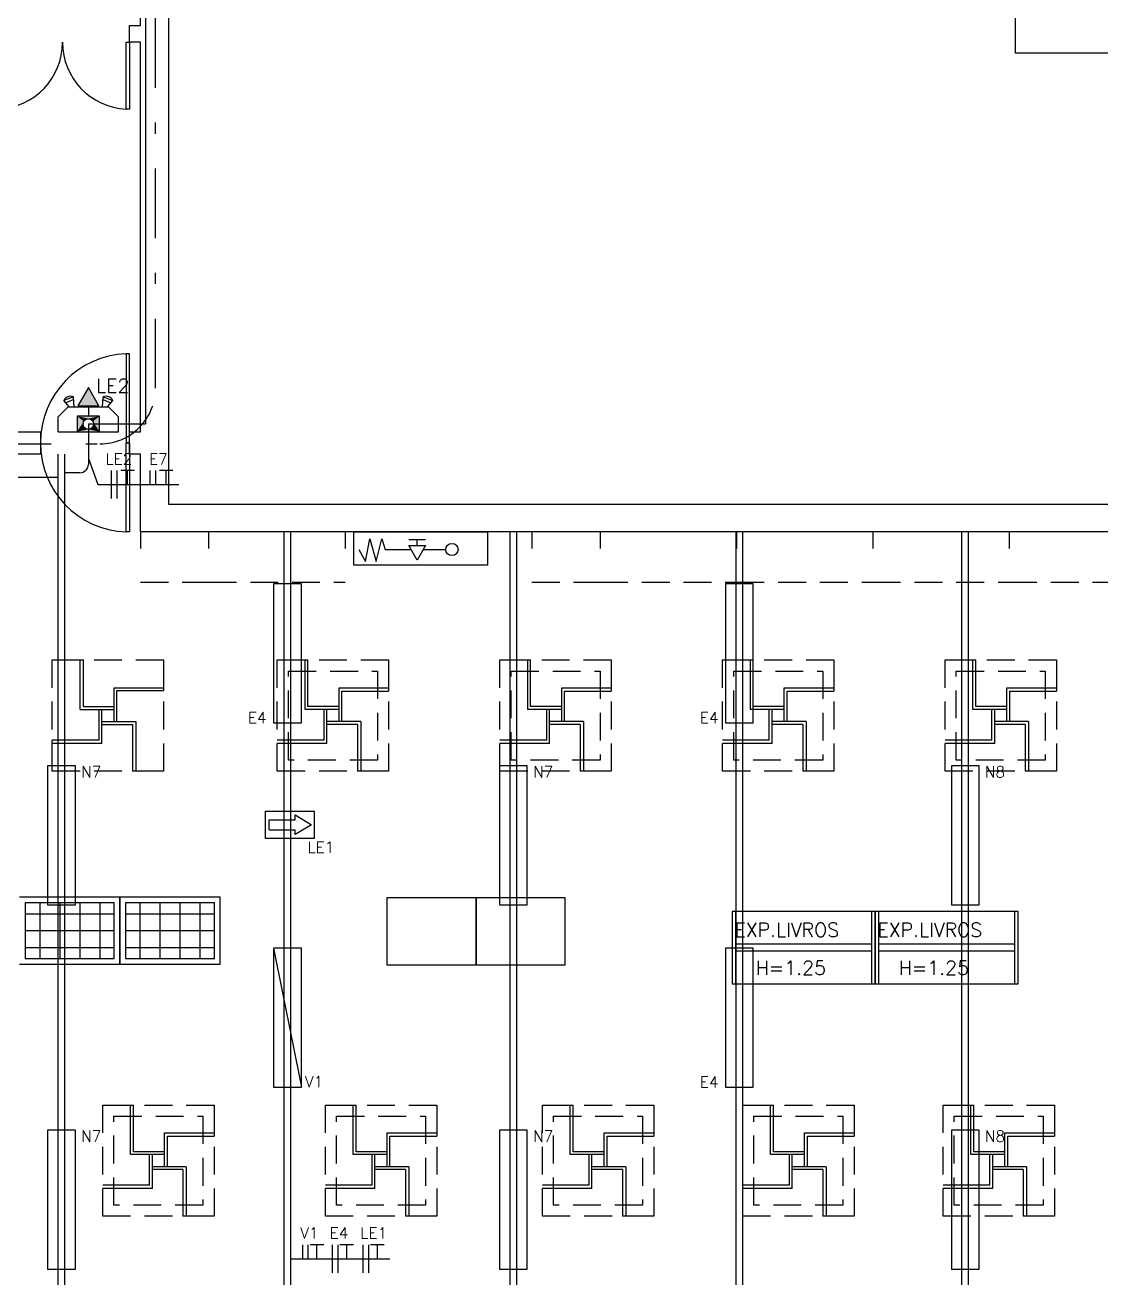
# Model space of a CAD drawing. Header units: metres. Extents: x -367 to 368, y -238 to 226.
# Drawn here: x 242.96 to 252.62, y 203.95 to 215.2 of the extents above; entities that cross this region are included whole.
import ezdxf
from ezdxf.enums import TextEntityAlignment as Align

# ---------------------------------------------------------------- set-up
doc = ezdxf.new("R2010")
doc.units = ezdxf.units.M
for name, pattern in [('BUR_BASE_R00$0$LA_BUR_CORTECC_R00$0$DASHDOT2', [0.5, 0.25, -0.125, 0, -0.125]), ('CONTINOUS', [0]), ('CONTINU', [0]), ('LA_BAU_BASES GERAIS_R00$0$LA_BAU_MERC_R01$0$HIDDEN', [0.375, 0.25, -0.125])]:
    doc.linetypes.add(name, pattern=pattern)
for name, color, linetype in [('A-SIMBELET', 10, 'Continuous'), ('ELE-ELÉTRICA', 160, 'Continuous'), ('FOLHA', 2, 'Continuous'), ('INCENDIO', 10, 'CONTINOUS'), ('LA_BAU_BASES GERAIS_R00$0$base', 253, 'Continuous'), ('LA_BAU_LUM TÉRREO_R02$0$ARQ-HAC-251', 251, 'Continuous'), ('LA_BAU_LUM TÉRREO_R02$0$ARQ-LUM', 2, 'Continuous')]:
    doc.layers.add(name, color=color, linetype=linetype)
doc.styles.add('LA_BAU_BASES GERAIS_R00$0$LA_BAU_MERC_R01$0$R40-125-RS', font='romans.shx', dxfattribs={"height": 0.1248})
doc.styles.add('LA_BAU_BASES GERAIS_R00$0$LA_BAU_MERC_R01$0$RS80', font='ROMANS', dxfattribs={"height": 0.18})
doc.styles.add('LA_BAU_BASES GERAIS_R00$0$R60-125-RS', font='romans.shx', dxfattribs={"height": 0.19})
doc.styles.add('LA_BAU_BASES GERAIS_R00$0$R80-100-RS', font='romans.shx', dxfattribs={"height": 0.203})
doc.styles.get("Standard").update_dxf_attribs({"font": 'romans.shx'})

# ---------------------------------------------------------------- blocks, each defined once
blk = doc.blocks.new('LA_BAU_BASES GERAIS_R00$0$LA_BAU_ALVENARIA TÉRREO_R01')
at = {"layer": 'LA_BAU_BASES GERAIS_R00$0$base', "linetype": 'Continuous'}
for p, q in [((244.245, 222.42), (244.245, 210.9)), ((243.995, 215.2), (243.995, 219.13)), ((243.895, 215.05), (243.895, 215.2)), ((243.895, 215.2), (243.995, 215.2)), ((243.995, 215.05), (243.895, 215.05)), ((243.995, 211.55), (243.995, 215.05)), ((242.595, 211.55), (243.095, 211.55)), ((243.095, 211.55), (243.095, 211.35)), ((243.895, 211.35), (243.895, 211.55)), ((243.895, 211.55), (243.995, 211.55)), ((243.095, 211.35), (237.6, 211.35)), ((243.995, 211.35), (243.895, 211.35)), ((243.995, 210.65), (243.995, 211.35)), ((244.245, 210.9), (267.681, 210.9)), ((255.305, 210.65), (243.995, 210.65)), ((246.017, 210.385), (246.054, 210.587)), ((246.054, 210.587), (246.113, 210.385)), ((246.113, 210.385), (246.162, 210.587)), ((246.162, 210.587), (246.193, 210.492)), ((246.405, 210.582), (246.556, 210.582)), ((246.481, 210.527), (246.481, 210.582)), ((245.956, 210.491), (246.017, 210.385)), ((246.193, 210.492), (246.426, 210.492)), ((246.536, 210.492), (246.739, 210.492))]:
    blk.add_line(p, q, dxfattribs=at)
for points in [[(243.895, 214.45), (243.865, 214.45), (243.865, 215.05), (243.895, 215.05)], [(245.912, 210.35), (245.912, 210.65), (247.112, 210.65), (247.112, 210.35)], [(246.405, 210.527), (246.556, 210.527), (246.481, 210.396)]]:
    blk.add_lwpolyline(points, close=True, dxfattribs=at)
for points in [[(243.895, 211.45), (243.865, 211.45), (243.895, 211.45), (243.895, 212.25), (243.865, 212.25), (243.865, 211.45)], [(243.895, 211.45), (243.865, 211.45), (243.895, 211.45), (243.895, 210.65), (243.865, 210.65), (243.865, 211.45)]]:
    blk.add_lwpolyline(points, dxfattribs=at)
blk.add_circle((246.793, 210.492), 0.0549, dxfattribs=at)
for centre, radius, start, end in [((242.693, 215.05), 0.601, 272.8624, 0), ((243.895, 215.05), 0.601, 180, 267.1376), ((243.895, 211.451), 0.8, 92.1476, 180.0402), ((243.895, 211.449), 0.8, 179.9598, 267.8524)]:
    blk.add_arc(centre, radius, start, end, dxfattribs=at)
blk = doc.blocks.new('LA_BAU_BASES GERAIS_R00$0$LA_BAU_MERC_R01')
at = {"layer": 'LA_BAU_BASES GERAIS_R00$0$base'}
for p, q in [((243.995, 210.65), (243.995, 210.5)), ((244.607, 210.65), (243.995, 210.65)), ((244.607, 210.65), (244.607, 210.5)), ((245.833, 210.65), (244.607, 210.65)), ((244.607, 210.65), (244.607, 210.5)), ((245.833, 210.65), (245.833, 210.5)), ((247.511, 210.65), (247.511, 210.5)), ((248.124, 210.65), (247.511, 210.65)), ((248.124, 210.65), (248.124, 210.5)), ((248.124, 210.65), (248.124, 210.5)), ((249.349, 210.65), (248.124, 210.65)), ((249.349, 210.65), (249.349, 210.5)), ((249.349, 210.65), (249.349, 210.5)), ((250.574, 210.65), (249.349, 210.65)), ((250.574, 210.65), (250.574, 210.5)), ((250.574, 210.65), (250.574, 210.5)), ((251.799, 210.65), (250.574, 210.65)), ((251.799, 210.65), (251.799, 210.5)), ((251.799, 210.65), (251.799, 210.5)), ((253.024, 210.65), (251.799, 210.65)), ((243.452, 209.5), (243.482, 209.5)), ((245.474, 209.5), (245.499, 209.5)), ((247.474, 209.5), (247.499, 209.5)), ((249.474, 209.5), (249.499, 209.5)), ((251.474, 209.5), (251.499, 209.5)), ((244.202, 209.25), (244.202, 209.225)), ((246.224, 209.25), (246.224, 209.22)), ((248.224, 209.25), (248.224, 209.22)), ((250.224, 209.25), (250.224, 209.22)), ((252.224, 209.25), (252.224, 209.22)), ((243.202, 208.75), (243.202, 208.78)), ((243.952, 208.5), (243.922, 208.5)), ((245.974, 208.5), (245.944, 208.5)), ((247.974, 208.5), (247.944, 208.5)), ((249.974, 208.5), (249.944, 208.5)), ((251.974, 208.5), (251.944, 208.5)), ((243.809, 207.367), (242.909, 207.367)), ((242.959, 207.317), (242.959, 206.817)), ((243.759, 207.317), (242.959, 207.317)), ((243.089, 207.317), (243.089, 206.817)), ((243.269, 207.317), (243.269, 206.817)), ((243.449, 207.317), (243.449, 206.817)), ((243.629, 207.317), (243.629, 206.817)), ((243.759, 206.817), (243.759, 207.317)), ((243.809, 206.767), (243.809, 207.367)), ((243.809, 207.367), (243.809, 206.767)), ((244.709, 207.367), (243.809, 207.367)), ((243.859, 207.317), (243.859, 206.817)), ((244.659, 207.317), (243.859, 207.317)), ((243.989, 207.317), (243.989, 206.817)), ((244.169, 207.317), (244.169, 206.817)), ((244.349, 207.317), (244.349, 206.817)), ((244.529, 207.317), (244.529, 206.817)), ((244.659, 206.817), (244.659, 207.317)), ((244.709, 206.767), (244.709, 207.367)), ((246.209, 207.361), (246.209, 206.761)), ((247.009, 207.361), (246.209, 207.361)), ((247.009, 207.361), (247.009, 206.761)), ((247.809, 207.361), (247.009, 207.361)), ((247.009, 206.761), (247.009, 207.361)), ((247.809, 206.761), (247.809, 207.361)), ((242.959, 207.217), (243.759, 207.217)), ((243.859, 207.217), (244.659, 207.217)), ((249.339, 207.24), (249.339, 206.59)), ((250.564, 207.24), (249.339, 207.24)), ((250.564, 206.59), (250.564, 207.24)), ((250.624, 207.24), (250.624, 206.59)), ((251.849, 207.24), (250.624, 207.24)), ((251.849, 206.59), (251.849, 207.24)), ((242.959, 207.067), (243.759, 207.067)), ((243.859, 207.067), (244.659, 207.067)), ((250.564, 206.945), (249.339, 206.945)), ((251.849, 206.945), (250.624, 206.945)), ((242.959, 206.917), (243.759, 206.917)), ((243.859, 206.917), (244.659, 206.917)), ((249.339, 206.885), (250.564, 206.885)), ((250.624, 206.885), (251.849, 206.885)), ((242.909, 206.767), (243.809, 206.767)), ((242.959, 206.817), (243.759, 206.817)), ((243.809, 206.767), (244.709, 206.767)), ((243.859, 206.817), (244.659, 206.817)), ((246.209, 206.761), (247.009, 206.761)), ((247.009, 206.761), (247.809, 206.761)), ((249.339, 206.59), (250.564, 206.59)), ((250.624, 206.59), (251.849, 206.59)), ((243.906, 205.5), (243.931, 205.5)), ((245.906, 205.5), (245.931, 205.5)), ((247.856, 205.5), (247.881, 205.5)), ((249.656, 205.5), (249.681, 205.5)), ((251.456, 205.5), (251.481, 205.5)), ((244.656, 205.25), (244.656, 205.22)), ((246.656, 205.25), (246.656, 205.22)), ((248.606, 205.25), (248.606, 205.22)), ((250.406, 205.25), (250.406, 205.22)), ((252.206, 205.25), (252.206, 205.22)), ((244.406, 204.5), (244.376, 204.5)), ((246.406, 204.5), (246.376, 204.5)), ((248.356, 204.5), (248.326, 204.5)), ((250.156, 204.5), (250.126, 204.5)), ((251.956, 204.5), (251.926, 204.5))]:
    blk.add_line(p, q, dxfattribs=at)
at = {"layer": 'LA_BAU_BASES GERAIS_R00$0$base', "linetype": 'LA_BAU_BASES GERAIS_R00$0$LA_BAU_MERC_R01$0$HIDDEN'}
for p, q in [((243.995, 210.2), (244.607, 210.2)), ((244.607, 210.2), (245.833, 210.2)), ((247.511, 210.2), (248.124, 210.2)), ((248.124, 210.2), (249.349, 210.2)), ((249.349, 210.2), (250.574, 210.2)), ((250.574, 210.2), (251.799, 210.2)), ((251.799, 210.2), (253.024, 210.2)), ((243.202, 209.5), (244.202, 209.5)), ((243.202, 208.5), (243.202, 209.5)), ((244.202, 209.5), (244.202, 208.5)), ((245.224, 209.5), (246.224, 209.5)), ((245.224, 208.5), (245.224, 209.5)), ((246.224, 209.5), (246.224, 208.5)), ((247.224, 209.5), (248.224, 209.5)), ((247.224, 208.5), (247.224, 209.5)), ((248.224, 209.5), (248.224, 208.5)), ((249.224, 209.5), (250.224, 209.5)), ((249.224, 208.5), (249.224, 209.5)), ((250.224, 209.5), (250.224, 208.5)), ((251.224, 209.5), (252.224, 209.5)), ((251.224, 208.5), (251.224, 209.5)), ((252.224, 209.5), (252.224, 208.5)), ((245.324, 209.4), (246.124, 209.4)), ((245.324, 208.6), (245.324, 209.4)), ((246.124, 209.4), (246.124, 208.6)), ((247.324, 209.4), (248.124, 209.4)), ((247.324, 208.6), (247.324, 209.4)), ((248.124, 209.4), (248.124, 208.6)), ((249.324, 209.4), (250.124, 209.4)), ((249.324, 208.6), (249.324, 209.4)), ((250.124, 209.4), (250.124, 208.6)), ((251.324, 209.4), (252.124, 209.4)), ((251.324, 208.6), (251.324, 209.4)), ((252.124, 209.4), (252.124, 208.6)), ((246.124, 208.6), (245.324, 208.6)), ((248.124, 208.6), (247.324, 208.6)), ((250.124, 208.6), (249.324, 208.6)), ((252.124, 208.6), (251.324, 208.6)), ((244.202, 208.5), (243.202, 208.5)), ((246.224, 208.5), (245.224, 208.5)), ((248.224, 208.5), (247.224, 208.5)), ((250.224, 208.5), (249.224, 208.5)), ((252.224, 208.5), (251.224, 208.5)), ((243.656, 205.5), (244.656, 205.5)), ((243.656, 204.5), (243.656, 205.5)), ((244.656, 205.5), (244.656, 204.5)), ((245.656, 205.5), (246.656, 205.5)), ((245.656, 204.5), (245.656, 205.5)), ((246.656, 205.5), (246.656, 204.5)), ((247.606, 205.5), (248.606, 205.5)), ((247.606, 204.5), (247.606, 205.5)), ((248.606, 205.5), (248.606, 204.5)), ((249.406, 205.5), (250.406, 205.5)), ((249.406, 204.5), (249.406, 205.5)), ((250.406, 205.5), (250.406, 204.5)), ((251.206, 205.5), (252.206, 205.5)), ((251.206, 204.5), (251.206, 205.5)), ((252.206, 205.5), (252.206, 204.5)), ((243.756, 205.4), (244.556, 205.4)), ((243.756, 204.6), (243.756, 205.4)), ((244.556, 205.4), (244.556, 204.6)), ((245.756, 205.4), (246.556, 205.4)), ((245.756, 204.6), (245.756, 205.4)), ((246.556, 205.4), (246.556, 204.6)), ((247.706, 205.4), (248.506, 205.4)), ((247.706, 204.6), (247.706, 205.4)), ((248.506, 205.4), (248.506, 204.6)), ((249.506, 205.4), (250.306, 205.4)), ((249.506, 204.6), (249.506, 205.4)), ((250.306, 205.4), (250.306, 204.6)), ((251.306, 205.4), (252.106, 205.4)), ((251.306, 204.6), (251.306, 205.4)), ((252.106, 205.4), (252.106, 204.6)), ((244.556, 204.6), (243.756, 204.6)), ((246.556, 204.6), (245.756, 204.6)), ((248.506, 204.6), (247.706, 204.6)), ((250.306, 204.6), (249.506, 204.6)), ((252.106, 204.6), (251.306, 204.6)), ((244.656, 204.5), (243.656, 204.5)), ((246.656, 204.5), (245.656, 204.5)), ((248.606, 204.5), (247.606, 204.5)), ((250.406, 204.5), (249.406, 204.5)), ((252.206, 204.5), (251.206, 204.5))]:
    blk.add_line(p, q, dxfattribs=at)
at = {"layer": 'LA_BAU_BASES GERAIS_R00$0$base', "linetype": 'Continuous'}
for p, q in [((243.452, 209.055), (243.452, 209.5)), ((243.482, 209.08), (243.482, 209.5)), ((245.474, 209.055), (245.474, 209.5)), ((245.499, 209.08), (245.499, 209.5)), ((247.474, 209.055), (247.474, 209.5)), ((247.499, 209.08), (247.499, 209.5)), ((249.474, 209.055), (249.474, 209.5)), ((249.499, 209.08), (249.499, 209.5)), ((251.474, 209.055), (251.474, 209.5)), ((251.499, 209.08), (251.499, 209.5)), ((243.757, 209.25), (244.202, 209.25)), ((243.757, 208.945), (243.757, 209.25)), ((243.782, 208.945), (243.782, 209.225)), ((243.782, 209.225), (244.202, 209.225)), ((245.779, 208.945), (245.779, 209.25)), ((245.779, 209.25), (246.224, 209.25)), ((245.804, 208.945), (245.804, 209.22)), ((245.804, 209.22), (246.224, 209.22)), ((247.779, 208.945), (247.779, 209.25)), ((247.779, 209.25), (248.224, 209.25)), ((247.804, 208.945), (247.804, 209.22)), ((247.804, 209.22), (248.224, 209.22)), ((249.779, 208.945), (249.779, 209.25)), ((249.779, 209.25), (250.224, 209.25)), ((249.804, 208.945), (249.804, 209.22)), ((249.804, 209.22), (250.224, 209.22)), ((251.779, 208.945), (251.779, 209.25)), ((251.779, 209.25), (252.224, 209.25)), ((251.804, 208.945), (251.804, 209.22)), ((251.804, 209.22), (252.224, 209.22)), ((243.482, 209.08), (243.757, 209.08)), ((245.779, 209.08), (245.499, 209.08)), ((247.779, 209.08), (247.499, 209.08)), ((249.779, 209.08), (249.499, 209.08)), ((251.779, 209.08), (251.499, 209.08)), ((243.452, 209.055), (243.757, 209.055)), ((243.622, 208.78), (243.622, 209.055)), ((243.647, 208.75), (243.647, 209.055)), ((245.779, 209.055), (245.474, 209.055)), ((245.644, 208.78), (245.644, 209.055)), ((245.669, 208.75), (245.669, 209.055)), ((247.779, 209.055), (247.474, 209.055)), ((247.644, 208.78), (247.644, 209.055)), ((247.669, 208.75), (247.669, 209.055)), ((249.779, 209.055), (249.474, 209.055)), ((249.644, 208.78), (249.644, 209.055)), ((249.669, 208.75), (249.669, 209.055)), ((251.779, 209.055), (251.474, 209.055)), ((251.644, 208.78), (251.644, 209.055)), ((251.669, 208.75), (251.669, 209.055)), ((243.647, 208.945), (243.952, 208.945)), ((243.647, 208.92), (243.922, 208.92)), ((243.922, 208.92), (243.922, 208.5)), ((243.952, 208.945), (243.952, 208.5)), ((245.974, 208.945), (245.669, 208.945)), ((245.944, 208.92), (245.669, 208.92)), ((245.944, 208.92), (245.944, 208.5)), ((245.974, 208.945), (245.974, 208.5)), ((247.974, 208.945), (247.669, 208.945)), ((247.944, 208.92), (247.669, 208.92)), ((247.944, 208.92), (247.944, 208.5)), ((247.974, 208.945), (247.974, 208.5)), ((249.974, 208.945), (249.669, 208.945)), ((249.944, 208.92), (249.669, 208.92)), ((249.944, 208.92), (249.944, 208.5)), ((249.974, 208.945), (249.974, 208.5)), ((251.974, 208.945), (251.669, 208.945)), ((251.944, 208.92), (251.669, 208.92)), ((251.944, 208.92), (251.944, 208.5)), ((251.974, 208.945), (251.974, 208.5)), ((243.622, 208.78), (243.202, 208.78)), ((243.647, 208.75), (243.202, 208.75)), ((245.644, 208.78), (245.224, 208.78)), ((245.669, 208.75), (245.224, 208.75)), ((247.644, 208.78), (247.224, 208.78)), ((247.669, 208.75), (247.224, 208.75)), ((249.644, 208.78), (249.224, 208.78)), ((249.669, 208.75), (249.224, 208.75)), ((251.644, 208.78), (251.224, 208.78)), ((251.669, 208.75), (251.224, 208.75)), ((249.309, 207.24), (249.309, 206.59)), ((249.339, 207.24), (249.309, 207.24)), ((250.594, 207.24), (250.564, 207.24)), ((250.594, 207.24), (250.594, 206.59)), ((250.624, 207.24), (250.594, 207.24)), ((250.594, 206.59), (250.594, 207.24)), ((251.879, 207.24), (251.849, 207.24)), ((251.879, 206.59), (251.879, 207.24)), ((249.309, 206.59), (249.339, 206.59)), ((250.564, 206.59), (250.594, 206.59)), ((250.594, 206.59), (250.624, 206.59)), ((251.849, 206.59), (251.879, 206.59)), ((243.906, 205.055), (243.906, 205.5)), ((243.931, 205.08), (243.931, 205.5)), ((245.906, 205.055), (245.906, 205.5)), ((245.931, 205.08), (245.931, 205.5)), ((247.856, 205.055), (247.856, 205.5)), ((247.881, 205.08), (247.881, 205.5)), ((249.656, 205.055), (249.656, 205.5)), ((249.681, 205.08), (249.681, 205.5)), ((251.456, 205.055), (251.456, 205.5)), ((251.481, 205.08), (251.481, 205.5)), ((244.211, 204.945), (244.211, 205.25)), ((244.211, 205.25), (244.656, 205.25)), ((244.236, 204.945), (244.236, 205.22)), ((244.236, 205.22), (244.656, 205.22)), ((246.211, 204.945), (246.211, 205.25)), ((246.211, 205.25), (246.656, 205.25)), ((246.236, 204.945), (246.236, 205.22)), ((246.236, 205.22), (246.656, 205.22)), ((248.161, 204.945), (248.161, 205.25)), ((248.161, 205.25), (248.606, 205.25)), ((248.186, 204.945), (248.186, 205.22)), ((248.186, 205.22), (248.606, 205.22)), ((249.961, 204.945), (249.961, 205.25)), ((249.961, 205.25), (250.406, 205.25)), ((249.986, 204.945), (249.986, 205.22)), ((249.986, 205.22), (250.406, 205.22)), ((251.761, 204.945), (251.761, 205.25)), ((251.761, 205.25), (252.206, 205.25)), ((251.786, 204.945), (251.786, 205.22)), ((251.786, 205.22), (252.206, 205.22)), ((244.211, 205.055), (243.906, 205.055)), ((244.211, 205.08), (243.931, 205.08)), ((244.076, 204.78), (244.076, 205.055)), ((244.101, 204.75), (244.101, 205.055)), ((246.211, 205.055), (245.906, 205.055)), ((246.211, 205.08), (245.931, 205.08)), ((246.076, 204.78), (246.076, 205.055)), ((246.101, 204.75), (246.101, 205.055)), ((248.161, 205.055), (247.856, 205.055)), ((248.161, 205.08), (247.881, 205.08)), ((248.026, 204.78), (248.026, 205.055)), ((248.051, 204.75), (248.051, 205.055)), ((249.961, 205.055), (249.656, 205.055)), ((249.961, 205.08), (249.681, 205.08)), ((249.826, 204.78), (249.826, 205.055)), ((249.851, 204.75), (249.851, 205.055)), ((251.761, 205.055), (251.456, 205.055)), ((251.761, 205.08), (251.481, 205.08)), ((251.626, 204.78), (251.626, 205.055)), ((251.651, 204.75), (251.651, 205.055)), ((244.406, 204.945), (244.101, 204.945)), ((244.376, 204.92), (244.101, 204.92)), ((244.376, 204.92), (244.376, 204.5)), ((244.406, 204.945), (244.406, 204.5)), ((246.406, 204.945), (246.101, 204.945)), ((246.376, 204.92), (246.101, 204.92)), ((246.376, 204.92), (246.376, 204.5)), ((246.406, 204.945), (246.406, 204.5)), ((248.356, 204.945), (248.051, 204.945)), ((248.326, 204.92), (248.051, 204.92)), ((248.326, 204.92), (248.326, 204.5)), ((248.356, 204.945), (248.356, 204.5)), ((250.156, 204.945), (249.851, 204.945)), ((250.126, 204.92), (249.851, 204.92)), ((250.126, 204.92), (250.126, 204.5)), ((250.156, 204.945), (250.156, 204.5)), ((251.956, 204.945), (251.651, 204.945)), ((251.926, 204.92), (251.651, 204.92)), ((251.926, 204.92), (251.926, 204.5)), ((251.956, 204.945), (251.956, 204.5)), ((244.076, 204.78), (243.656, 204.78)), ((244.101, 204.75), (243.656, 204.75)), ((246.076, 204.78), (245.656, 204.78)), ((246.101, 204.75), (245.656, 204.75)), ((248.026, 204.78), (247.606, 204.78)), ((248.051, 204.75), (247.606, 204.75)), ((249.826, 204.78), (249.406, 204.78)), ((249.851, 204.75), (249.406, 204.75)), ((251.626, 204.78), (251.206, 204.78)), ((251.651, 204.75), (251.206, 204.75))]:
    blk.add_line(p, q, dxfattribs=at)
at = {"layer": 'LA_BAU_BASES GERAIS_R00$0$base', "ltscale": 30, "style": 'LA_BAU_BASES GERAIS_R00$0$LA_BAU_MERC_R01$0$R40-125-RS'}
for s, p in [('EXP.LIVROS', (249.33, 207.011)), ('EXP.LIVROS', (250.615, 207.011)), ('H=1.25', (249.522, 206.671)), ('H=1.25', (250.807, 206.671))]:
    blk.add_text(s, height=0.1248, dxfattribs=at).set_placement(p)
at = {"layer": 'LA_BAU_BASES GERAIS_R00$0$base', "text_generation_flag": 4}
for tag, height, rotation, style, p in [('CD H=1.45', 0.12, 180, 'LA_BAU_BASES GERAIS_R00$0$LA_BAU_MERC_R01$0$RS80', (261.738, 205.549)), ('CD H=1.45', 0.12, 180, 'LA_BAU_BASES GERAIS_R00$0$LA_BAU_MERC_R01$0$RS80', (262.989, 205.549)), ('CD H=2.25', 0.125, 270, 'LA_BAU_BASES GERAIS_R00$0$LA_BAU_MERC_R01$0$R40-125-RS', (266.17, 203.663)), ('CD H=1.45', 0.12, 180, 'LA_BAU_BASES GERAIS_R00$0$LA_BAU_MERC_R01$0$RS80', (261.354, 202.826)), ('CD H=1.45', 0.12, 180, 'LA_BAU_BASES GERAIS_R00$0$LA_BAU_MERC_R01$0$RS80', (262.605, 202.826)), ('CD H=1.45', 0.12, 180, 'LA_BAU_BASES GERAIS_R00$0$LA_BAU_MERC_R01$0$RS80', (263.857, 202.826)), ('CD H=1.45', 0.12, 180, 'LA_BAU_BASES GERAIS_R00$0$LA_BAU_MERC_R01$0$RS80', (265.108, 202.826))]:
    blk.add_attdef(tag, text='', height=height, rotation=rotation, dxfattribs=dict(at, style=style)).set_placement(p, align=Align.MIDDLE)
at = {"layer": 'LA_BAU_BASES GERAIS_R00$0$base', "style": 'LA_BAU_BASES GERAIS_R00$0$LA_BAU_MERC_R01$0$RS80', "text_generation_flag": 4}
for p in [(261.764, 204.896), (263.015, 204.896)]:
    blk.add_attdef('CD H=1.45', text='', height=0.12, dxfattribs=at).set_placement(p, align=Align.MIDDLE)
at = {"layer": 'LA_BAU_BASES GERAIS_R00$0$base', "style": 'LA_BAU_BASES GERAIS_R00$0$LA_BAU_MERC_R01$0$R40-125-RS'}
for p in [(246.243, 203.098), (247.393, 203.098), (248.543, 203.098), (249.693, 203.098), (250.843, 203.098), (246.243, 202.318), (247.393, 202.318), (248.543, 202.318), (249.693, 202.318), (250.843, 202.318)]:
    blk.add_attdef('TIPO', text='', height=0.125, rotation=180, dxfattribs=at).set_placement(p, align=Align.MIDDLE)
blk = doc.blocks.new('LA_BAU_BASES GERAIS_R00')
at = {"layer": 'LA_BAU_BASES GERAIS_R00$0$base'}
for name in ['LA_BAU_BASES GERAIS_R00$0$LA_BAU_MERC_R01', 'LA_BAU_BASES GERAIS_R00$0$LA_BAU_ALVENARIA TÉRREO_R01']:
    blk.add_blockref(name, (0, 0), dxfattribs=at)
at = {"layer": 'LA_BAU_BASES GERAIS_R00$0$base', "style": 'LA_BAU_BASES GERAIS_R00$0$R60-125-RS'}
for p in [(242.782, 218.919), (358.637, 192.964)]:
    blk.add_attdef('S', text='', height=0.19, rotation=90, dxfattribs=at).set_placement(p, align=Align.MIDDLE_CENTER)
at = {"layer": 'LA_BAU_BASES GERAIS_R00$0$base', "style": 'LA_BAU_BASES GERAIS_R00$0$R80-100-RS'}
blk.add_attdef('ACESSO', text='', height=0.203, dxfattribs=at).set_placement((365.922, 191.987), align=Align.TOP_CENTER)
at = {"layer": 'LA_BAU_BASES GERAIS_R00$0$base', "style": 'LA_BAU_BASES GERAIS_R00$0$R60-125-RS'}
blk.add_attdef('S', text='', height=0.19, dxfattribs=at).set_placement((266.114, 180.913), align=Align.MIDDLE_CENTER)
blk = doc.blocks.new('A$C716F59AC')
at = {"layer": 'LA_BAU_LUM TÉRREO_R02$0$ARQ-HAC-251', "color": 160}
for p, q in [((-23.495, 22.569), (-23.495, 33.41)), ((-23.435, 22.569), (-23.435, 33.41)), ((-21.465, 19.647), (-21.465, 32.71)), ((-21.405, 19.647), (-21.405, 32.71)), ((-19.435, 19.647), (-19.435, 32.71)), ((-19.375, 19.647), (-19.375, 32.71)), ((-17.405, 19.647), (-17.405, 32.71)), ((-17.345, 19.647), (-17.345, 32.71)), ((-15.375, 19.647), (-15.375, 32.71)), ((-15.315, 19.647), (-15.315, 32.71))]:
    blk.add_line(p, q, dxfattribs=at)
at = {"layer": 'LA_BAU_LUM TÉRREO_R02$0$ARQ-LUM', "color": 7}
blk.add_line((-21.56, 28.971), (-21.31, 27.721), dxfattribs=at)
for points in [[(-21.31, 30.995), (-21.31, 32.245), (-21.56, 32.245), (-21.56, 30.995)], [(-21.31, 30.995), (-21.31, 32.245), (-21.56, 32.245), (-21.56, 30.995)], [(-17.25, 30.995), (-17.25, 32.245), (-17.5, 32.245), (-17.5, 30.995)], [(-17.25, 30.995), (-17.25, 32.245), (-17.5, 32.245), (-17.5, 30.995)], [(-23.34, 29.358), (-23.34, 30.608), (-23.59, 30.608), (-23.59, 29.358)], [(-23.34, 29.358), (-23.34, 30.608), (-23.59, 30.608), (-23.59, 29.358)], [(-19.28, 29.358), (-19.28, 30.608), (-19.53, 30.608), (-19.53, 29.358)], [(-19.28, 29.358), (-19.28, 30.608), (-19.53, 30.608), (-19.53, 29.358)], [(-15.22, 29.358), (-15.22, 30.608), (-15.47, 30.608), (-15.47, 29.358)], [(-15.22, 29.358), (-15.22, 30.608), (-15.47, 30.608), (-15.47, 29.358)], [(-21.31, 27.721), (-21.31, 28.971), (-21.56, 28.971), (-21.56, 27.721)], [(-21.31, 27.721), (-21.31, 28.971), (-21.56, 28.971), (-21.56, 27.721)], [(-21.31, 27.721), (-21.31, 28.971), (-21.56, 28.971), (-21.56, 27.721)], [(-21.31, 27.721), (-21.31, 28.971), (-21.56, 28.971), (-21.56, 27.721)], [(-17.25, 27.721), (-17.25, 28.971), (-17.5, 28.971), (-17.5, 27.721)], [(-17.25, 27.721), (-17.25, 28.971), (-17.5, 28.971), (-17.5, 27.721)], [(-23.34, 26.084), (-23.34, 27.334), (-23.59, 27.334), (-23.59, 26.084)], [(-23.34, 26.084), (-23.34, 27.334), (-23.59, 27.334), (-23.59, 26.084)], [(-19.28, 26.084), (-19.28, 27.334), (-19.53, 27.334), (-19.53, 26.084)], [(-19.28, 26.084), (-19.28, 27.334), (-19.53, 27.334), (-19.53, 26.084)], [(-15.22, 26.084), (-15.22, 27.334), (-15.47, 27.334), (-15.47, 26.084)], [(-15.22, 26.084), (-15.22, 27.334), (-15.47, 27.334), (-15.47, 26.084)]]:
    blk.add_lwpolyline(points, close=True, dxfattribs=at)
for points in [[(-21.31, 31.995), (-21.31, 32.245), (-21.56, 32.245), (-21.31, 31.995)], [(-17.25, 31.995), (-17.25, 32.245), (-17.5, 32.245), (-17.25, 31.995)], [(-21.31, 27.721), (-21.31, 28.971), (-21.56, 28.971), (-21.31, 27.721)], [(-17.25, 28.721), (-17.25, 28.971), (-17.5, 28.971), (-17.25, 28.721)]]:
    blk.add_solid(points, dxfattribs=at)
blk = doc.blocks.new('SETA')
at = {"layer": 'A-SIMBELET'}
for p, q in [((0.192, 0.638), (0.387, 0.755)), ((0.387, 0.755), (0.387, 0.697)), ((0.387, 0.521), (0.192, 0.638)), ((0.699, 0.697), (0.387, 0.697)), ((0.699, 0.697), (0.699, 0.578)), ((0.387, 0.578), (0.387, 0.521)), ((0.699, 0.578), (0.387, 0.578))]:
    blk.add_line(p, q, dxfattribs=at)
blk.add_lwpolyline([(0.745, 0.474), (0.16, 0.474), (0.16, 0.801), (0.745, 0.801)], close=True, dxfattribs=at)
blk = doc.blocks.new('LUMINAUTO2')
at = {"layer": 'ELE-ELÉTRICA', "color": 10}
for p, q in [((0, 0.6), (0.15, 0.6)), ((0, 0.6), (0, 0)), ((0.25, 0.5), (0.15, 0.6)), ((0.25, 0.49), (0.313, 0.545)), ((0.322, 0.446), (0.29, 0.525)), ((0.35, 0.449), (0.313, 0.545)), ((0.25, 0.5), (0.25, 0.1)), ((0.25, 0.44), (0.35, 0.449)), ((0.25, 0.16), (0.35, 0.151)), ((0.322, 0.154), (0.29, 0.075)), ((0.35, 0.151), (0.313, 0.055)), ((0, 0), (0.15, 0)), ((0.15, 0), (0.25, 0.1)), ((0.25, 0.11), (0.313, 0.055))]:
    blk.add_line(p, q, dxfattribs=at)
for centre, start, end in [((0.279, 0.477), 338.3745, 63.8142), ((0.279, 0.123), 296.1858, 21.6255)]:
    blk.add_arc(centre, 0.0759, start, end, dxfattribs=at)
blk = doc.blocks.new('TOM-ALTA')
at = {"layer": 'ELE-ELÉTRICA', "color": 10}
blk.add_line((0.125, 0), (0, 0), dxfattribs=at)
blk.add_lwpolyline([(0.125, 0.125), (0.125, -0.125), (0.342, 0)], close=True, dxfattribs=at)
blk.add_solid([(0.125, 0.125), (0.125, -0.125), (0.342, 0)], dxfattribs=at)
blk = doc.blocks.new('CD')
at = {"color": 10}
blk.add_lwpolyline([(0.15, 0.108), (0, 0.108), (0, -0.108), (0.15, -0.108)], close=True, dxfattribs=at)
blk.add_circle((0.075, 0), 0.0507, dxfattribs=at)
at = {"color": 10, "linetype": 'Continuous'}
for points in [[(0.024, 0), (0, 0.108), (0, -0.108)], [(0.025, 0.009), (0, 0.108), (0.024, 0)], [(0.027, 0.017), (0, 0.108), (0.025, 0.009)], [(0.031, 0.025), (0, 0.108), (0.027, 0.017)], [(0.036, 0.033), (0, 0.108), (0.031, 0.025)], [(0.042, 0.039), (0, 0.108), (0.036, 0.033)], [(0.05, 0.044), (0, 0.108), (0.042, 0.039)], [(0.058, 0.048), (0, 0.108), (0.05, 0.044)], [(0.066, 0.05), (0, 0.108), (0.058, 0.048)], [(0.075, 0.051), (0, 0.108), (0.066, 0.05)], [(0.084, 0.05), (0, 0.108), (0.075, 0.051)], [(0.092, 0.048), (0, 0.108), (0.084, 0.05)], [(0.1, 0.044), (0, 0.108), (0.092, 0.048)], [(0.15, 0.108), (0, 0.108), (0.1, 0.044)], [(0.15, 0.108), (0.1, 0.044), (0.108, 0.039)], [(0.15, 0.108), (0.108, 0.039), (0.114, 0.033)], [(0.15, 0.108), (0.114, 0.033), (0.119, 0.025)], [(0.15, 0.108), (0.119, 0.025), (0.123, 0.017)], [(0.15, 0.108), (0.123, 0.017), (0.125, 0.009)], [(0.15, 0.108), (0.125, 0.009), (0.126, 0)], [(0.15, 0.108), (0.126, 0), (0.15, -0.108)], [(0.025, -0.009), (0.024, 0), (0, -0.108)], [(0.027, -0.017), (0.025, -0.009), (0, -0.108)], [(0.031, -0.025), (0.027, -0.017), (0, -0.108)], [(0.036, -0.033), (0.031, -0.025), (0, -0.108)], [(0.042, -0.039), (0.036, -0.033), (0, -0.108)], [(0.05, -0.044), (0.042, -0.039), (0, -0.108)], [(0.058, -0.048), (0.05, -0.044), (0, -0.108)], [(0.1, -0.044), (0.092, -0.048), (0, -0.108)], [(0.15, -0.108), (0.1, -0.044), (0, -0.108)], [(0.066, -0.05), (0.058, -0.048), (0, -0.108)], [(0.092, -0.048), (0.084, -0.05), (0, -0.108)], [(0.075, -0.051), (0.066, -0.05), (0, -0.108)], [(0.084, -0.05), (0.075, -0.051), (0, -0.108)], [(0.15, -0.108), (0.108, -0.039), (0.1, -0.044)], [(0.15, -0.108), (0.114, -0.033), (0.108, -0.039)], [(0.15, -0.108), (0.119, -0.025), (0.114, -0.033)], [(0.15, -0.108), (0.123, -0.017), (0.119, -0.025)], [(0.15, -0.108), (0.125, -0.009), (0.123, -0.017)], [(0.15, -0.108), (0.126, 0), (0.125, -0.009)]]:
    blk.add_solid(points, dxfattribs=at)
blk = doc.blocks.new('A$C014F47B6')
at = {"layer": 'INCENDIO'}
for name, p, xscale, yscale, zscale, rotation in [('TOM-ALTA', (-24.155, 0.79), 0.7499999999999147, 0.75, 0.749999999999949, 90.00000000009986), ('LUMINAUTO2', (-23.885, 0.65), 0.9000000000000341, 0.9000000000000057, 0.9000000000000523, 90)]:
    blk.add_blockref(name, p, dxfattribs=dict(at, xscale=xscale, yscale=yscale, zscale=zscale, rotation=rotation))
at = {"layer": 'INCENDIO', "color": 10, "xscale": 0.9374999999998409, "yscale": 0.9374999999998579, "zscale": 0.9374999999998409, "rotation": 89.99985175967367}
blk.add_blockref('CD', (-24.155, 0.65), dxfattribs=at)
at = {"layer": 'INCENDIO', "lineweight": 0, "xscale": 0.7500000000000008, "yscale": 0.75, "zscale": 0.7500000000000008, "rotation": 180.0000025068484}
blk.add_blockref('SETA', (-22.005, -2.403), dxfattribs=at)

msp = doc.modelspace()

# ---------------------------------------------------------------- linework, layer by layer
at = {"color": 160}
for p, q in [((244.039, 219.35), (244.039, 211.62)), ((243.526, 211.62), (244.039, 211.62)), ((243.526, 211.62), (243.526, 211.257)), ((243.255, 211.139), (237.367, 211.139)), ((243.451, 211.182), (243.315, 211.182))]:
    msp.add_line(p, q, dxfattribs=at)
msp.add_arc((243.451, 211.257), 0.075, 270, 0, dxfattribs=at)
at = {"layer": 'ELE-ELÉTRICA', "color": 2}
for p, q in [((243.526, 211.311), (243.612, 211.075)), ((243.612, 211.075), (243.992, 211.075)), ((243.957, 211.075), (244.338, 211.075)), ((245.345, 204.119, 0), (245.475, 204.119, 0)), ((245.475, 204.119, 0), (245.855, 204.119, 0)), ((245.855, 204.119, 0), (246.236, 204.119, 0)), ((245.855, 204.119, 0), (246.236, 204.119, 0))]:
    msp.add_line(p, q, dxfattribs=at)
at = {"layer": 'ELE-ELÉTRICA', "color": 20}
for p, q in [((243.735, 210.949), (243.735, 211.202)), ((243.785, 210.949), (243.785, 211.202)), ((244.081, 211.075), (244.081, 211.202)), ((244.131, 211.075), (244.131, 211.202)), ((245.452, 204.119, 0), (245.452, 204.245, 0)), ((245.502, 204.119, 0), (245.502, 204.245, 0)), ((245.721, 203.992, 0), (245.721, 204.245, 0)), ((245.771, 203.992, 0), (245.771, 204.245, 0)), ((245.996, 203.992, 0), (245.996, 204.245, 0)), ((246.045, 203.992, 0), (246.045, 204.245, 0))]:
    msp.add_line(p, q, dxfattribs=at)
at = {"layer": 'ELE-ELÉTRICA', "color": 20, "linetype": 'Continuous'}
for p, q in [((243.94, 211.202), (243.819, 211.202)), ((243.879, 211.075), (243.879, 211.202)), ((244.286, 211.202), (244.164, 211.202)), ((244.225, 211.075), (244.225, 211.202)), ((245.641, 204.245, 0), (245.519, 204.245, 0)), ((245.58, 204.119, 0), (245.58, 204.245, 0)), ((245.909, 204.245, 0), (245.787, 204.245, 0)), ((245.848, 204.119, 0), (245.848, 204.245, 0)), ((246.184, 204.245, 0), (246.062, 204.245, 0)), ((246.123, 204.119, 0), (246.123, 204.245, 0))]:
    msp.add_line(p, q, dxfattribs=at)
at = {"layer": 'ELE-ELÉTRICA', "color": 3, "linetype": 'BUR_BASE_R00$0$LA_BUR_CORTECC_R00$0$DASHDOT2', "ltscale": 2.5}
msp.add_lwpolyline([(238.517, 211.441), (243.63, 211.441, 0.414214), (244.13, 211.941), (244.13, 221.788, 0.414214), (243.63, 222.288), (238.517, 222.288, 0.414214), (238.017, 221.788), (238.017, 211.941, 0.414214)], format="xyb", close=True, dxfattribs=at)
at = {"layer": 'FOLHA', "color": 7, "linetype": 'CONTINU', "ltscale": 2}
msp.add_lwpolyline([(256.129, 214.951), (251.857, 214.951), (251.856, 217.738), (259.674, 217.738)], dxfattribs=at)

# ---------------------------------------------------------------- block references
at = {"color": 160}
msp.add_blockref('A$C716F59AC', (266.75, 177.94, 0), dxfattribs=at)
at = {"layer": 'ELE-ELÉTRICA', "color": 160}
msp.add_blockref('LA_BAU_BASES GERAIS_R00', (0, 0), dxfattribs=at)
at = {"layer": 'INCENDIO', "color": 160}
msp.add_blockref('A$C014F47B6', (267.681, 210.9), dxfattribs=at)

# ---------------------------------------------------------------- texts
at = {"layer": 'A-SIMBELET'}
for s, p in [('E4', (245.044, 208.93, 0)), ('E4', (249.104, 208.93, 0)), ('N7', (243.552, 208.444, 0)), ('N7', (247.612, 208.444, 0)), ('N8', (251.672, 208.444, 0)), ('LE1', (245.616, 207.766, 0)), ('V1', (245.554, 205.66, 0)), ('E4', (249.104, 205.656, 0)), ('N7', (243.552, 205.17, 0)), ('N7', (247.612, 205.17, 0)), ('N8', (251.672, 205.17, 0))]:
    msp.add_text(s, height=0.1, dxfattribs=at).set_placement(p, align=Align.CENTER)
at = {"layer": 'ELE-ELÉTRICA', "color": 20}
for s, p in [('LE2', (243.68, 211.255)), ('E7', (244.072, 211.255)), ('V1', (245.43, 204.299, 0)), ('E4', (245.695, 204.299, 0)), ('LE1', (245.97, 204.299, 0))]:
    msp.add_text(s, height=0.1, dxfattribs=at).set_placement(p)
at = {"layer": 'INCENDIO', "color": 10}
msp.add_text('LE2', height=0.125, dxfattribs=at).set_placement((243.595, 211.964), align=Align.MIDDLE_LEFT)

doc.saveas('drawing.dxf')
